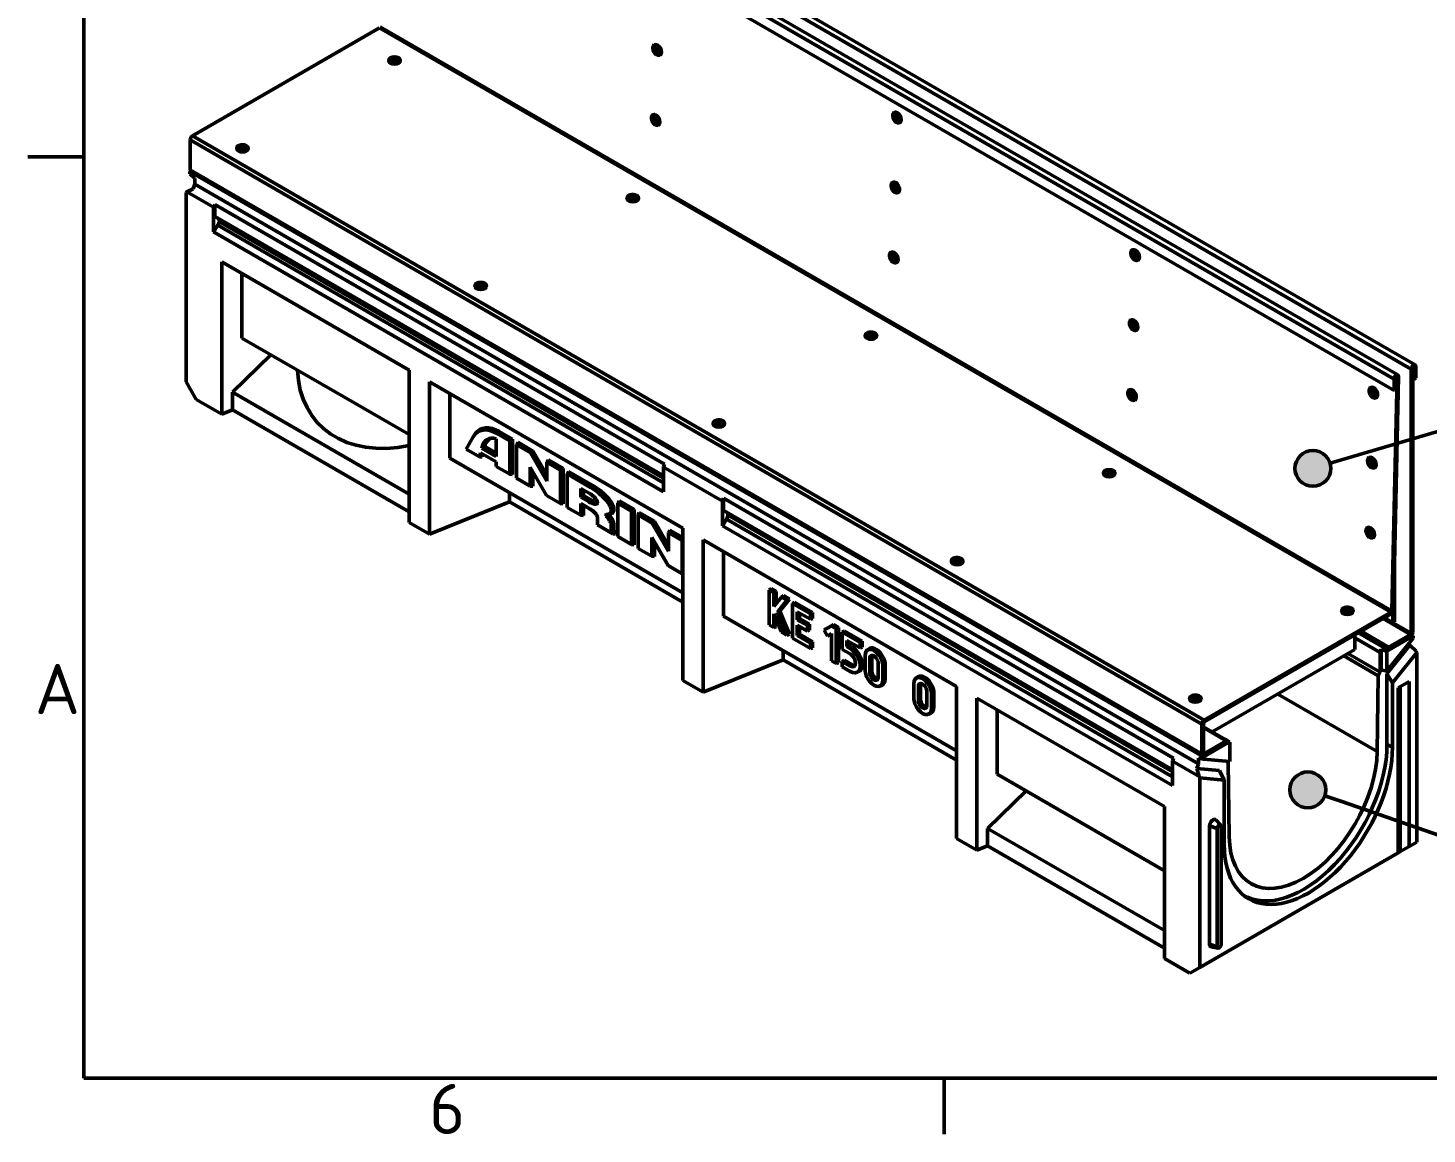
# Model space of a CAD drawing. Header units: millimetres. Extents: x 0 to 2100, y 0 to 1485.
# Drawn here: x 30.5 to 518.5, y 30.5 to 416.1 of the extents above; entities that cross this region are included whole.
import ezdxf

# ---------------------------------------------------------------- set-up
doc = ezdxf.new("R2010")
doc.units = ezdxf.units.MM
doc.header["$LTSCALE"] = 5
doc.layers.get('0').update_dxf_attribs({"lineweight": 50})
for name, color, linetype, lineweight in [('Rahmen (ISO)', 7, 'Continuous', 50), ('Sichtbar (ISO)', 7, 'Continuous', 50), ('Sichtbar schmal (ISO)', 7, 'Continuous', 50), ('Symbol (ISO)', 7, 'Continuous', 50)]:
    doc.layers.add(name, color=color, linetype=linetype, lineweight=lineweight)
doc.styles.add('Notiztext (DIN)', font='isocpeur.ttf')

# ---------------------------------------------------------------- blocks, each defined once
blk = doc.blocks.new('Ränder Standardrahmen')
at = {"layer": 'Rahmen (ISO)'}
for p, q in [((10, 74.25), (6.1, 74.25)), ((70, 10), (70, 6.1))]:
    blk.add_line(p, q, dxfattribs=at)
at = {"layer": 'Rahmen (ISO)', "flags": 128}
blk.add_lwpolyline([(10, 10), (10, 287), (410, 287), (410, 10), (10, 10)], dxfattribs=at)
at = {"layer": 'Rahmen (ISO)', "char_height": 3.5, "attachment_point": 7, "style": 'Notiztext (DIN)'}
for s, insert in [('A', (6.578, 35.375)), ('6', (34.078, 6.1))]:
    blk.add_mtext(s, dxfattribs=dict(at, insert=insert))
blk = doc.blocks.new('Führungslinientext1')
at = {"layer": 'Symbol (ISO)'}
h = blk.add_hatch(color=256, dxfattribs=at)
edge = h.paths.add_edge_path(flags=0)
edge.add_arc((95.378, 30.099), 1.25, 0, 360)
for p, q in [((97.74, 29.28), (96.559, 29.69)), ((97.74, 29.28), (121.65, 20.992)), ((121.65, 20.992), (124.15, 20.992)), ((124.15, 20.992), (161.932, 20.992))]:
    blk.add_line(p, q, dxfattribs=at)
blk.add_circle((95.378, 30.099), 1.25, dxfattribs=at)
at = {"layer": 'Symbol (ISO)', "char_height": 3.5, "attachment_point": 7, "style": 'Notiztext (DIN)'}
for s, insert in [('Z-150 Rinne Nr. 0', (124.452, 28.511)), ('Art.-Nr. 02511000', (124.452, 22.279))]:
    blk.add_mtext(s, dxfattribs=dict(at, insert=insert))
blk = doc.blocks.new('Führungslinientext2')
at = {"layer": 'Symbol (ISO)'}
h = blk.add_hatch(color=256, dxfattribs=at)
edge = h.paths.add_edge_path(flags=0)
edge.add_arc((95.729, 52.518), 1.25, 0, 360)
for p, q in [((98.126, 53.226), (121.825, 60.224)), ((121.825, 60.224), (124.325, 60.224)), ((124.325, 60.224), (174.004, 60.224)), ((98.126, 53.226), (96.927, 52.872))]:
    blk.add_line(p, q, dxfattribs=at)
blk.add_circle((95.729, 52.518), 1.25, dxfattribs=at)
at = {"layer": 'Symbol (ISO)', "char_height": 3.5, "attachment_point": 7, "style": 'Notiztext (DIN)'}
for s, insert in [('Z-150 S Schlitzaufsatz', (124.627, 67.743)), ('Art.-Nr. 02514520', (124.627, 61.511))]:
    blk.add_mtext(s, dxfattribs=dict(at, insert=insert))

msp = doc.modelspace()

# ---------------------------------------------------------------- linework, layer by layer
at = {"layer": 'Sichtbar (ISO)'}
for p, q in [((508.3, 295.188), (155.453, 498.904)), ((514.31, 298.658), (161.464, 502.374)), ((154.095, 493.404), (506.942, 289.688)), ((153.067, 416.145), (87.892, 378.517)), ((248.958, 410.239), (249.064, 410.297)), ((250.878, 406.73), (250.984, 406.788)), ((156.338, 404.818), (156.338, 404.696)), ((160.338, 404.818), (160.338, 404.696)), ((248.412, 385.846), (248.518, 385.903)), ((332.589, 386.664), (332.695, 386.721)), ((250.332, 382.336), (250.438, 382.394)), ((334.509, 383.155), (334.615, 383.212)), ((87.097, 377.139), (87.097, 366.729)), ((103.305, 374.199), (103.305, 374.077)), ((107.305, 374.199), (107.305, 374.077)), ((87.231, 366.296), (86.92, 366.116)), ((440.474, 161.992), (86.92, 366.116)), ((86.92, 366.116), (86.92, 365.313)), ((440.176, 162.498), (87.33, 366.214)), ((86.92, 365.313), (88.688, 363.661)), ((88.688, 361.707), (88.123, 360.075)), ((88.688, 363.661), (88.688, 361.707)), ((438.706, 159.624), (88.688, 361.707)), ((332.043, 362.27), (332.149, 362.328)), ((85.683, 358.799), (85.95, 359.001)), ((85.683, 292.734), (85.683, 358.799)), ((88.123, 360.075), (85.95, 359.001)), ((95.229, 353.644), (85.95, 359.001)), ((239.423, 356.849), (239.423, 356.727)), ((243.423, 356.849), (243.423, 356.727)), ((333.963, 358.761), (334.069, 358.819)), ((95.613, 354.647), (95.229, 353.644)), ((95.229, 345.071), (95.229, 353.644)), ((252.529, 264.052), (95.613, 354.647)), ((95.613, 354.647), (95.613, 350.36)), ((96.701, 347.347), (95.229, 345.071)), ((252.206, 259.951), (95.613, 350.36)), ((97.151, 349.22), (97.151, 348.72)), ((252.206, 254.44), (95.229, 345.071)), ((331.497, 337.876), (331.603, 337.934)), ((415.675, 338.695), (415.78, 338.752)), ((163.465, 296.816), (98.057, 334.579)), ((98.057, 281.507), (98.057, 334.579)), ((333.417, 334.367), (333.523, 334.425)), ((417.594, 335.185), (417.7, 335.243)), ((105.127, 330.497), (105.127, 308.043)), ((186.39, 326.23), (186.39, 326.108)), ((190.39, 326.23), (190.39, 326.108)), ((415.128, 314.301), (415.234, 314.359)), ((137.655, 289.264), (105.127, 308.043)), ((322.508, 308.879), (322.508, 308.757)), ((326.508, 308.879), (326.508, 308.757)), ((417.048, 310.792), (417.154, 310.85)), ((101.8, 289.144), (115.247, 302.201)), ((514.013, 293.754), (514.013, 297.837)), ((514.543, 298.143), (514.543, 294.06)), ((163.465, 243.744), (163.465, 296.816)), ((506.178, 212.881), (508.002, 294.359)), ((508.532, 294.649), (506.709, 213.171)), ((506.942, 289.688), (506.942, 293.754)), ((507.472, 294.06), (507.472, 289.978)), ((512.952, 205.164), (512.952, 297.224)), ((513.482, 297.531), (513.482, 205.471)), ((513.482, 294.06), (514.013, 293.754)), ((514.543, 294.06), (514.013, 293.754)), ((89.218, 286.61), (85.683, 292.734)), ((101.8, 283.02), (101.8, 289.144)), ((101.8, 289.144), (163.465, 253.542)), ((163.465, 274.363), (137.655, 289.264)), ((258.924, 241.703), (170.536, 292.734)), ((170.536, 239.661), (170.536, 292.734)), ((177.606, 288.652), (177.606, 266.198)), ((414.582, 289.907), (414.688, 289.965)), ((498.76, 290.725), (498.865, 290.783)), ((507.472, 289.978), (506.942, 289.688)), ((89.218, 286.61), (98.057, 281.507)), ((98.057, 281.507), (101.8, 283.02)), ((101.8, 283.02), (163.465, 247.418)), ((416.502, 286.398), (416.608, 286.456)), ((500.679, 287.216), (500.785, 287.274)), ((269.475, 278.261), (269.475, 278.139)), ((273.475, 278.261), (273.475, 278.139)), ((183.326, 269.316), (185.792, 273.586)), ((186.064, 274.012), (186.548, 274.698)), ((194.143, 274.725), (198.563, 272.173)), ((194.85, 275.43), (199.527, 272.73)), ((188.012, 266.611), (183.326, 269.316)), ((189.804, 270.178), (188.768, 269.663)), ((188.768, 269.663), (188.884, 270.135)), ((193.774, 266.772), (188.768, 269.663)), ((189.841, 270.327), (189.804, 270.178)), ((189.804, 270.178), (193.774, 267.886)), ((193.774, 272.88), (193.774, 266.772)), ((199.527, 272.73), (198.563, 272.173)), ((198.563, 272.173), (198.563, 260.52)), ((199.527, 272.73), (199.527, 260.482)), ((201.295, 271.709), (200.845, 270.855)), ((200.845, 270.855), (205.784, 268.003)), ((200.845, 259.202), (200.845, 270.855)), ((201.295, 271.709), (206.598, 268.647)), ((206.598, 268.647), (205.784, 268.003)), ((206.598, 268.647), (211.452, 260.24)), ((258.924, 219.249), (177.606, 266.198)), ((188.366, 268.04), (188.012, 266.611)), ((188.92, 266.606), (188.012, 266.611)), ((193.774, 264.917), (188.366, 268.04)), ((189.161, 267.58), (188.92, 266.606)), ((193.774, 263.284), (193.774, 264.917)), ((205.784, 268.003), (211.452, 258.187)), ((211.901, 265.585), (211.452, 264.731)), ((211.452, 258.187), (211.452, 264.731)), ((211.452, 264.731), (216.24, 261.966)), ((211.901, 265.585), (217.205, 262.523)), ((252.206, 263.013), (252.529, 264.052)), ((498.214, 266.332), (498.319, 266.389)), ((198.563, 260.52), (193.774, 263.284)), ((199.527, 260.482), (198.563, 260.52)), ((205.634, 256.437), (200.845, 259.202)), ((211.301, 253.165), (205.634, 262.981)), ((205.634, 262.981), (205.634, 256.437)), ((206.598, 261.311), (206.598, 256.4)), ((217.205, 262.523), (216.24, 261.966)), ((216.24, 261.966), (216.24, 250.313)), ((217.205, 262.523), (217.205, 250.276)), ((218.972, 261.503), (218.523, 260.649)), ((218.523, 248.996), (218.523, 260.649)), ((218.523, 260.649), (226.751, 255.898)), ((218.972, 261.503), (227.458, 256.604)), ((272.713, 251.174), (252.206, 263.013)), ((252.206, 254.44), (252.206, 263.013)), ((405.593, 260.91), (405.593, 260.788)), ((409.593, 260.91), (409.593, 260.788)), ((500.133, 262.823), (500.239, 262.88)), ((198.401, 254.192), (198.401, 250.926)), ((206.598, 256.4), (205.634, 256.437)), ((223.311, 252.577), (223.311, 255.621)), ((223.311, 255.621), (226.22, 253.941)), ((224.276, 255.064), (224.276, 253.134)), ((170.536, 239.661), (198.401, 250.926)), ((258.924, 215.983), (198.401, 250.926)), ((216.24, 250.313), (211.301, 253.165)), ((217.205, 250.276), (216.24, 250.313)), ((223.311, 246.231), (218.523, 248.996)), ((224.276, 253.134), (223.311, 252.577)), ((226.22, 250.897), (223.311, 252.577)), ((226.22, 248.634), (223.311, 250.313)), ((223.311, 250.313), (223.311, 246.231)), ((224.276, 253.134), (226.927, 251.603)), ((224.276, 249.757), (224.276, 246.193)), ((236.65, 251.296), (236.2, 250.442)), ((236.2, 238.789), (236.2, 250.442)), ((236.2, 250.442), (240.989, 247.678)), ((236.65, 251.296), (241.953, 248.235)), ((273.097, 252.177), (272.713, 251.174)), ((272.713, 251.174), (272.713, 242.601)), ((430.013, 161.581), (273.097, 252.177)), ((273.097, 252.177), (273.097, 247.89)), ((224.276, 246.193), (223.311, 246.231)), ((229.129, 242.872), (229.129, 245.432)), ((233.193, 246.617), (232.357, 246.541)), ((241.953, 248.235), (240.989, 247.678)), ((240.989, 247.678), (240.989, 236.025)), ((241.953, 248.235), (241.953, 235.987)), ((243.721, 247.214), (243.271, 246.36)), ((243.271, 246.36), (248.211, 243.508)), ((243.271, 234.707), (243.271, 246.36)), ((243.721, 247.214), (249.024, 244.152)), ((249.024, 244.152), (248.211, 243.508)), ((249.024, 244.152), (253.878, 235.746)), ((274.185, 244.877), (272.713, 242.601)), ((429.69, 157.481), (273.097, 247.89)), ((274.635, 246.75), (274.635, 246.25)), ((163.465, 243.744), (170.536, 239.661)), ((234.448, 239.801), (229.129, 242.872)), ((233.918, 242.668), (233.918, 241.035)), ((234.448, 239.869), (234.448, 239.801)), ((235.413, 239.763), (234.448, 239.801)), ((234.882, 242.927), (234.882, 241.294)), ((235.413, 240.376), (235.413, 239.763)), ((248.211, 243.508), (253.878, 233.692)), ((254.328, 241.09), (253.878, 240.236)), ((253.878, 233.692), (253.878, 240.236)), ((253.878, 240.236), (258.667, 237.472)), ((254.328, 241.09), (258.924, 238.437)), ((258.924, 188.63), (258.924, 241.703)), ((429.69, 151.97), (272.713, 242.601)), ((497.668, 241.938), (497.773, 241.996)), ((240.989, 236.025), (236.2, 238.789)), ((241.953, 235.987), (240.989, 236.025)), ((248.06, 231.942), (243.271, 234.707)), ((253.727, 228.67), (248.06, 238.486)), ((248.06, 238.486), (248.06, 231.942)), ((249.024, 236.816), (249.024, 231.905)), ((258.924, 237.62), (258.667, 237.472)), ((258.667, 237.472), (258.667, 225.818)), ((354.383, 186.589), (265.995, 237.62)), ((265.995, 184.548), (265.995, 237.62)), ((499.587, 238.429), (499.693, 238.487)), ((249.024, 231.905), (248.06, 231.942)), ((273.065, 233.538), (273.065, 211.085)), ((352.56, 230.292), (352.56, 230.17)), ((356.56, 230.292), (356.56, 230.17)), ((507.118, 231.483), (507.118, 209.043)), ((258.667, 225.818), (253.727, 228.67)), ((258.924, 225.808), (258.667, 225.818)), ((289.683, 220.678), (289.038, 220.162)), ((289.038, 208.058), (289.038, 220.162)), ((289.038, 220.162), (290.682, 219.213)), ((289.683, 220.678), (291.451, 219.657)), ((291.451, 219.657), (290.682, 219.213)), ((291.451, 219.657), (291.451, 215.432)), ((290.682, 219.213), (290.682, 214.474)), ((290.682, 214.474), (293.282, 217.712)), ((295.228, 216.589), (291.908, 212.453)), ((296.047, 217.004), (292.688, 212.819)), ((293.955, 218.212), (293.282, 217.712)), ((293.282, 217.712), (295.228, 216.589)), ((293.955, 218.212), (296.047, 217.004)), ((296.047, 217.004), (295.228, 216.589)), ((297.815, 215.983), (297.17, 215.468)), ((297.17, 215.468), (303.41, 211.865)), ((297.17, 203.363), (297.17, 215.468)), ((297.815, 215.983), (304.179, 212.309)), ((354.383, 164.135), (273.065, 211.085)), ((293.282, 205.608), (290.682, 211.848)), ((290.682, 211.848), (290.682, 207.109)), ((291.451, 210.002), (291.451, 207.41)), ((292.688, 212.819), (291.908, 212.453)), ((291.908, 212.453), (295.228, 204.484)), ((292.688, 212.819), (296.047, 204.756)), ((303.41, 209.966), (298.814, 212.62)), ((298.814, 212.62), (298.814, 209.824)), ((299.583, 210.268), (298.814, 209.824)), ((298.814, 209.824), (302.349, 207.782)), ((299.583, 212.176), (299.583, 210.268)), ((299.583, 210.268), (303.118, 208.226)), ((304.179, 212.309), (303.41, 211.865)), ((303.41, 211.865), (303.41, 209.966)), ((304.179, 210.268), (303.41, 209.966)), ((304.179, 212.309), (304.179, 210.268)), ((440.739, 174.801), (505.913, 212.429)), ((505.913, 211.817), (440.739, 174.189)), ((488.678, 212.941), (488.678, 212.819)), ((492.678, 212.941), (492.678, 212.819)), ((503.583, 210.472), (506.588, 208.737)), ((506.588, 208.737), (506.588, 212.639)), ((290.682, 207.109), (289.038, 208.058)), ((291.451, 207.41), (290.682, 207.109)), ((295.228, 204.484), (293.282, 205.608)), ((302.349, 205.884), (298.814, 207.925)), ((298.814, 207.925), (298.814, 204.312)), ((299.583, 207.481), (299.583, 204.756)), ((303.118, 208.226), (302.349, 207.782)), ((302.349, 207.782), (302.349, 205.884)), ((303.118, 206.185), (302.349, 205.884)), ((303.118, 208.226), (303.118, 206.185)), ((308.155, 206.135), (310.745, 207.63)), ((308.775, 206.593), (308.155, 206.135)), ((309.318, 204.121), (308.155, 206.135)), ((308.775, 206.593), (311.427, 208.124)), ((310.781, 204.966), (309.318, 204.121)), ((311.427, 208.124), (310.745, 207.63)), ((310.745, 207.63), (312.425, 206.66)), ((310.781, 195.504), (310.781, 204.966)), ((311.427, 208.124), (313.194, 207.104)), ((313.194, 207.104), (312.425, 206.66)), ((312.425, 206.66), (312.425, 194.555)), ((313.194, 207.104), (313.194, 194.856)), ((315.139, 205.981), (314.494, 205.466)), ((314.494, 199.485), (314.494, 205.466)), ((314.494, 205.466), (320.734, 201.863)), ((315.139, 205.981), (321.503, 202.307)), ((494.921, 205.471), (504.997, 199.653)), ((495.451, 205.777), (504.997, 200.265)), ((506.588, 208.737), (507.118, 209.043)), ((296.047, 204.756), (295.228, 204.484)), ((303.41, 199.76), (297.17, 203.363)), ((299.583, 204.756), (298.814, 204.312)), ((298.814, 204.312), (303.41, 201.659)), ((299.583, 204.756), (304.179, 202.103)), ((304.179, 202.103), (303.41, 201.659)), ((303.41, 201.659), (303.41, 199.76)), ((304.179, 202.103), (304.179, 200.061)), ((310.025, 204.428), (309.318, 204.121)), ((310.781, 204.865), (310.025, 204.428)), ((320.734, 199.964), (316.138, 202.618)), ((316.138, 202.618), (316.138, 200.434)), ((316.907, 200.878), (316.138, 200.434)), ((316.138, 200.434), (317.26, 199.786)), ((316.907, 202.174), (316.907, 200.878)), ((316.907, 200.878), (317.967, 200.265)), ((321.503, 202.307), (320.734, 201.863)), ((320.734, 201.863), (320.734, 199.964)), ((321.503, 200.265), (320.734, 199.964)), ((321.503, 202.307), (321.503, 200.265)), ((493.33, 204.552), (493.33, 199.449)), ((504.445, 191.979), (513.659, 203.442)), ((504.489, 190.987), (512.457, 200.899)), ((504.997, 200.265), (512.687, 204.705)), ((504.997, 199.245), (513.659, 204.246)), ((512.687, 204.093), (504.997, 199.653)), ((504.997, 199.653), (504.997, 200.265)), ((512.105, 201.509), (512.457, 200.899)), ((512.457, 200.899), (514.629, 198.869)), ((513.659, 204.246), (513.154, 204.538)), ((513.659, 204.246), (513.659, 203.442)), ((265.995, 184.548), (293.86, 195.813)), ((293.86, 199.079), (293.86, 195.813)), ((354.383, 160.869), (293.86, 195.813)), ((304.179, 200.061), (303.41, 199.76)), ((312.425, 194.555), (310.781, 195.504)), ((317.26, 197.887), (314.494, 199.485)), ((315.139, 195.775), (314.494, 195.259)), ((314.494, 193.361), (314.494, 195.259)), ((314.494, 195.259), (317.26, 193.662)), ((315.139, 195.775), (317.967, 194.142)), ((322.449, 192.371), (322.449, 197.27)), ((323.23, 199.204), (323.891, 199.686)), ((324.093, 191.422), (324.093, 196.321)), ((324.862, 196.693), (324.862, 191.794)), ((493.33, 199.449), (443.565, 170.717)), ((501.462, 190.263), (489.441, 197.204)), ((502.169, 191.488), (490.855, 198.02)), ((502.169, 191.488), (502.169, 198.428)), ((502.522, 192.176), (502.522, 199.545)), ((504.445, 198.747), (504.445, 191.979)), ((514.897, 198.357), (506.411, 187.801)), ((514.897, 198.357), (514.629, 198.869)), ((514.897, 132.292), (514.897, 198.357)), ((313.194, 194.856), (312.425, 194.555)), ((317.26, 191.764), (314.494, 193.361)), ((319.56, 191.441), (320.308, 191.772)), ((327.045, 194.616), (327.045, 189.717)), ((328.689, 193.667), (328.689, 188.768)), ((329.458, 194.04), (329.458, 189.141)), ((501.462, 190.263), (502.169, 191.488)), ((504.445, 191.979), (502.522, 192.176)), ((504.489, 166.292), (504.489, 190.987)), ((506.411, 187.801), (504.489, 190.987)), ((258.924, 188.63), (265.995, 184.548)), ((327.634, 186.677), (328.382, 187.008)), ((339.419, 182.573), (339.419, 187.472)), ((340.201, 189.406), (340.862, 189.888)), ((341.063, 181.624), (341.063, 186.523)), ((341.832, 186.895), (341.832, 181.996)), ((354.383, 133.517), (354.383, 186.589)), ((501.105, 163.869), (501.462, 190.263)), ((506.411, 187.801), (506.411, 165.36)), ((508.356, 186.079), (512.245, 188.324)), ((508.356, 128.516), (508.356, 186.079)), ((509.107, 128.949), (509.107, 186.512)), ((512.245, 188.324), (512.245, 130.761)), ((344.015, 184.818), (344.015, 179.919)), ((345.659, 183.869), (345.659, 178.97)), ((346.428, 184.242), (346.428, 179.343)), ((426.862, 144.744), (361.454, 182.507)), ((361.454, 129.434), (361.454, 182.507)), ((435.645, 182.322), (435.645, 182.2)), ((439.645, 182.322), (439.645, 182.2)), ((344.605, 176.879), (345.353, 177.21)), ((368.525, 178.425), (368.525, 155.971)), ((439.943, 163.013), (439.943, 173.423)), ((440.474, 173.729), (440.474, 163.319)), ((448.118, 168.088), (440.474, 172.502)), ((448.429, 167.606), (440.474, 172.198)), ((440.474, 161.992), (449.136, 166.993)), ((440.739, 163.166), (448.429, 167.606)), ((448.429, 166.993), (440.739, 162.554)), ((448.429, 167.606), (448.429, 166.993)), ((449.688, 160.366), (449.688, 167.133)), ((429.69, 160.543), (430.013, 161.581)), ((438.706, 159.624), (438.706, 161.578)), ((438.706, 161.578), (440.474, 161.189)), ((440.474, 161.189), (440.474, 161.992)), ((440.474, 161.189), (449.688, 160.366)), ((438.969, 155.186), (429.69, 160.543)), ((429.69, 160.543), (429.69, 151.97)), ((438.141, 157.992), (438.706, 159.624)), ((438.141, 157.992), (446.108, 157.281)), ((438.969, 155.186), (438.141, 157.992)), ((446.108, 157.281), (447.721, 153.917)), ((448.429, 160.478), (448.429, 160.461)), ((448.429, 160.461), (449.136, 160.053)), ((449.136, 160.053), (449.492, 134.071)), ((426.862, 122.29), (368.525, 155.971)), ((438.969, 155.186), (439.236, 154.675)), ((439.236, 88.61), (439.236, 154.675)), ((447.721, 153.917), (439.236, 154.675)), ((447.721, 131.476), (447.721, 153.917)), ((365.197, 137.071), (378.644, 150.128)), ((426.862, 91.671), (426.862, 144.744)), ((365.197, 130.948), (365.197, 137.071)), ((426.862, 101.469), (365.197, 137.071)), ((442.595, 96.672), (442.595, 137.906)), ((446.508, 138.148), (444.857, 140.012)), ((445.285, 95.776), (445.285, 137.009)), ((446.623, 137.781), (446.623, 96.548)), ((354.383, 133.517), (361.454, 129.434)), ((514.897, 132.292), (512.245, 130.761)), ((361.454, 129.434), (365.197, 130.948)), ((426.862, 95.346), (365.197, 130.948)), ((508.356, 128.516), (439.236, 88.61)), ((509.107, 128.949), (508.356, 128.516)), ((512.245, 130.761), (509.107, 128.949)), ((445.579, 95.306), (443.139, 95.803)), ((426.862, 91.671), (435.701, 86.568)), ((439.236, 88.61), (435.701, 86.568))]:
    msp.add_line(p, q, dxfattribs=at)
for centre, major_axis, ratio, start_param, end_param in [((250.024, 408.542), (-0.96, 1.755), 0.5922657, 3.1415927, 6.2831853), ((158.338, 404.696), (-0.75, 0), 0.5773503, 3.6324753, 5.7923026), ((250.024, 408.542), (0.36, -0.658), 0.5922657, 3.6122592, 5.8125188), ((158.338, 404.696), (2, 0), 0.5773503, 3.1415927, 6.2831853), ((249.478, 384.149), (-0.96, 1.755), 0.5922657, 3.1415927, 6.2831853), ((333.655, 384.967), (-0.96, 1.755), 0.5922657, 3.1415927, 6.2831853), ((249.478, 384.149), (0.36, -0.658), 0.5922657, 3.6122592, 5.8125188), ((333.655, 384.967), (0.36, -0.658), 0.5922657, 3.6122592, 5.8125188), ((87.892, 377.598), (-0.562, -0.974), 0.5773503, 3.9269908, 5.4977871), ((105.305, 374.077), (2, 0), 0.5773503, 3.1415927, 6.2831853), ((105.305, 374.077), (-0.75, 0), 0.5773503, 3.6324753, 5.7923026), ((87.892, 367.188), (-0.562, -0.974), 0.5773503, 5.4977871, 6.2831853), ((333.109, 360.573), (-0.96, 1.755), 0.5922657, 3.1415927, 6.2831853), ((241.423, 356.727), (2, 0), 0.5773503, 3.1415927, 6.2831853), ((241.423, 356.727), (-0.75, 0), 0.5773503, 3.6324753, 5.7923026), ((333.109, 360.573), (0.36, -0.658), 0.5922657, 3.6122592, 5.8125188), ((95.613, 347.975), (1.142, 1.647), 0.6252357, 4.7643338, 5.5497319), ((95.613, 348.475), (1.142, 1.647), 0.6252357, 5.5497319, 5.7196504), ((332.563, 336.18), (-0.96, 1.755), 0.5922657, 3.1415927, 6.2831853), ((416.74, 336.998), (-0.96, 1.755), 0.5922657, 3.1415927, 6.2831853), ((416.74, 336.998), (0.36, -0.658), 0.5922657, 3.6122592, 5.8125188), ((332.563, 336.18), (0.36, -0.658), 0.5922657, 3.6122592, 5.8125188), ((188.39, 326.108), (2, 0), 0.5773503, 3.1415927, 6.2831853), ((188.39, 326.108), (-0.75, 0), 0.5773503, 3.6324753, 5.7923026), ((416.194, 312.604), (-0.96, 1.755), 0.5922657, 3.1415927, 6.2831853), ((416.194, 312.604), (0.36, -0.658), 0.5922657, 3.6122592, 5.8125188), ((324.508, 308.757), (2, 0), 0.5773503, 3.1415927, 6.2831853), ((324.508, 308.757), (-0.75, 0), 0.5773503, 3.6324753, 5.7923026), ((513.748, 297.684), (0.562, 0.974), 0.5773503, 5.4977871, 8.6393798), ((513.748, 297.684), (0.187, 0.325), 0.5773503, 5.4977871, 8.6393798), ((169.475, 313.179), (37.931, 34.694), 0.6979017, 2.6058461, 4.0102852), ((507.737, 294.214), (0.562, 0.974), 0.5773503, 5.4716072, 8.6393798), ((507.737, 294.214), (0.187, 0.325), 0.5773503, 5.4716072, 8.6393798), ((415.648, 288.21), (-0.96, 1.755), 0.5922657, 3.1415927, 6.2831853), ((415.648, 288.21), (0.36, -0.658), 0.5922657, 3.6122592, 5.8125188), ((499.825, 289.029), (-0.96, 1.755), 0.5922657, 3.1415927, 6.2831853), ((499.825, 289.029), (0.36, -0.658), 0.5922657, 3.6122592, 5.8125188), ((271.475, 278.139), (2, 0), 0.5773503, 3.1415927, 6.2831853), ((271.475, 278.139), (-0.75, 0), 0.5773503, 3.6324753, 5.7923026), ((194.143, 263.944), (-6.602, 11.435), 0.5773503, 5.4977871, 6.6049359), ((194.85, 264.352), (-6.784, 11.75), 0.5773503, 5.4977871, 6.5434805), ((195.284, 264.593), (-4.665, 8.08), 0.5773503, 5.7287929, 6.8236048), ((195.991, 265.001), (-4.483, 7.764), 0.5773503, 6.0984161, 6.8236048), ((499.279, 264.635), (-0.96, 1.755), 0.5922657, 3.1415927, 6.2831853), ((499.279, 264.635), (0.36, -0.658), 0.5922657, 3.6122592, 5.8125188), ((407.593, 260.788), (2, 0), 0.5773503, 3.1415927, 6.2831853), ((407.593, 260.788), (-0.75, 0), 0.5773503, 3.6324753, 5.7923026), ((232.331, 246.198), (-0.182, 0.315), 0.5773503, 5.9948561, 8.1495702), ((273.097, 245.505), (1.142, 1.647), 0.6252357, 4.7643338, 5.5497319), ((273.097, 246.005), (1.142, 1.647), 0.6252357, 5.5497319, 5.7196504), ((234.706, 240.58), (0.557, -0.965), 0.5773503, 3.9269908, 5.1649429), ((235.413, 240.988), (0.375, -0.65), 0.5773503, 3.9269908, 5.4977871), ((498.733, 240.241), (-0.96, 1.755), 0.5922657, 3.1415927, 6.2831853), ((498.733, 240.241), (0.36, -0.658), 0.5922657, 3.6122592, 5.8125188), ((354.56, 230.17), (2, 0), 0.5773503, 3.1415927, 6.2831853), ((354.56, 230.17), (-0.75, 0), 0.5773503, 3.6324753, 5.7923026), ((490.678, 212.819), (2, 0), 0.5773503, 3.1415927, 6.2831853), ((490.678, 212.819), (-0.75, 0), 0.5773503, 3.6324753, 5.7923026), ((505.913, 212.736), (-0.562, -0.974), 0.5773503, 0.7853982, 2.3300146), ((505.913, 212.736), (0.187, 0.325), 0.5773503, 3.9269908, 5.4716072), ((512.687, 205.011), (-0.562, -0.974), 0.5773503, 0.7853982, 2.3561945), ((512.687, 205.011), (0.187, 0.325), 0.5773503, 3.9269908, 5.4977871), ((317.967, 196.183), (2.5, -4.33), 0.5773503, 6.221282, 8.6393798), ((325.569, 195.469), (-2.206, 3.821), 0.5773503, 3.9269908, 7.0685835), ((326.276, 195.877), (-2.25, 3.897), 0.5773503, 3.9269908, 6.3450887), ((317.26, 195.775), (2.456, -4.254), 0.5773503, 5.4977871, 8.6393798), ((317.26, 195.775), (1.294, -2.241), 0.5773503, 5.4977871, 8.6393798), ((325.569, 195.469), (-1.044, 1.808), 0.5773503, 3.9269908, 7.0685835), ((326.276, 195.877), (-1, 1.732), 0.5773503, 0.2945784, 0.7853982), ((503.229, 199.041), (0.75, 1.299), 0.5773503, 1.5151258, 2.3561945), ((511.312, 194.374), (-13.175, 6.428), 0.0751375, 5.2968781, 5.4787568), ((504.997, 198.02), (0.75, 1.299), 0.5773503, 0.7853982, 1.3332471), ((317.967, 196.183), (1.25, -2.165), 0.5773503, 5.4977871, 6.061477), ((325.569, 190.57), (2.206, -3.821), 0.5773503, 3.9269908, 7.0685835), ((325.569, 190.57), (1.044, -1.808), 0.5773503, 3.9269908, 7.0685835), ((326.276, 190.978), (1, -1.732), 0.5773503, 3.9269908, 5.9886069), ((343.246, 186.079), (-2.25, 3.897), 0.5773503, 3.9269908, 6.3450887), ((326.276, 190.978), (2.25, -3.897), 0.5773503, 6.221282, 7.0685835), ((342.539, 185.671), (-2.206, 3.821), 0.5773503, 3.9269908, 7.0685835), ((342.539, 185.671), (-1.044, 1.808), 0.5773503, 3.9269908, 7.0685835), ((343.246, 186.079), (-1, 1.732), 0.5773503, 0.2945784, 0.7853982), ((342.539, 180.772), (2.206, -3.821), 0.5773503, 3.9269908, 7.0685835), ((342.539, 180.772), (1.044, -1.808), 0.5773503, 3.9269908, 7.0685835), ((343.246, 181.18), (1, -1.732), 0.5773503, 3.9269908, 5.9886069), ((437.645, 182.2), (2, 0), 0.5773503, 3.1415927, 6.2831853), ((437.645, 182.2), (-0.75, 0), 0.5773503, 3.6324753, 5.7923026), ((343.246, 181.18), (2.25, -3.897), 0.5773503, 6.221282, 7.0685835), ((440.739, 173.882), (0.562, 0.974), 0.5773503, 0.7853982, 2.3561945), ((440.739, 173.882), (-0.187, -0.325), 0.5773503, 3.9269908, 5.4977871), ((455.45, 162.123), (-11.048, 7.665), 0.0749357, 5.3121827, 5.4940614), ((447.368, 166.789), (0.75, 1.299), 0.5773503, 6.2165088, 6.3388558), ((449.136, 165.768), (0.75, 1.299), 0.5773503, 0.2375492, 0.7853982), ((475.299, 149.439), (-20.641, -35.751), 0.5773503, 6.2639789, 8.6393798), ((440.739, 163.472), (-0.562, -0.974), 0.5773503, 5.4977871, 7.0685835), ((440.739, 163.472), (-0.187, -0.325), 0.5773503, 5.4977871, 7.0685835), ((477.066, 148.418), (-20.75, -35.94), 0.5773503, 5.4977871, 8.6393798), ((475.299, 149.439), (-18.25, -31.61), 0.5773503, 5.5135155, 8.6236514), ((443.832, 138.62), (0.875, 1.516), 0.5773503, 6.0925643, 8.6393798), ((445.954, 137.395), (0.473, 0.819), 0.5773503, 5.4977871, 8.6393798), ((443.832, 97.387), (-0.875, -1.516), 0.5773503, 5.4977871, 6.4738063), ((445.954, 96.162), (-0.473, -0.819), 0.5773503, 5.4977871, 8.6393798)]:
    msp.add_ellipse(centre, major_axis=major_axis, ratio=ratio, start_param=start_param, end_param=end_param, dxfattribs=at)
for centre, major_axis, ratio in [((158.338, 405.104), (-0.75, 0), 0.5773503), ((249.671, 408.349), (-0.36, 0.658), 0.5922657), ((333.302, 384.774), (-0.36, 0.658), 0.5922657), ((249.124, 383.955), (-0.36, 0.658), 0.5922657), ((105.305, 374.485), (-0.75, 0), 0.5773503), ((332.756, 360.38), (-0.36, 0.658), 0.5922657), ((241.423, 357.135), (-0.75, 0), 0.5773503), ((332.21, 335.986), (-0.36, 0.658), 0.5922657), ((416.387, 336.804), (-0.36, 0.658), 0.5922657), ((188.39, 326.516), (-0.75, 0), 0.5773503), ((415.841, 312.411), (-0.36, 0.658), 0.5922657), ((324.508, 309.166), (-0.75, 0), 0.5773503), ((415.295, 288.017), (-0.36, 0.658), 0.5922657), ((499.472, 288.835), (-0.36, 0.658), 0.5922657), ((271.475, 278.547), (-0.75, 0), 0.5773503), ((498.926, 264.442), (-0.36, 0.658), 0.5922657), ((407.593, 261.197), (-0.75, 0), 0.5773503), ((498.38, 240.048), (-0.36, 0.658), 0.5922657), ((354.56, 230.578), (-0.75, 0), 0.5773503), ((490.678, 213.227), (-0.75, 0), 0.5773503), ((437.645, 182.609), (-0.75, 0), 0.5773503)]:
    msp.add_ellipse(centre, major_axis=major_axis, ratio=ratio, dxfattribs=at)
for points, knots in [([(250.878, 406.73), (250.767, 406.669), (250.641, 406.635), (250.37, 406.623), (250.224, 406.648), (249.922, 406.755), (249.765, 406.841), (249.461, 407.068), (249.314, 407.208), (249.046, 407.526), (248.925, 407.704), (248.721, 408.078), (248.638, 408.275), (248.516, 408.671), (248.477, 408.869), (248.452, 409.249), (248.464, 409.431), (248.544, 409.757), (248.61, 409.902), (248.773, 410.111), (248.86, 410.185), (248.958, 410.239)], [3.940428, 3.940428, 3.940428, 3.940428, 4.222882, 4.222882, 4.524346, 4.524346, 4.8511008, 4.8511008, 5.1832876, 5.1832876, 5.5138867, 5.5138867, 5.8436143, 5.8436143, 6.1742356, 6.1742356, 6.5064261, 6.5064261, 6.8327854, 6.8327854, 7.0820207, 7.0820207, 7.0820207, 7.0820207]), ([(156.338, 404.818), (156.338, 404.942), (156.369, 405.065), (156.487, 405.303), (156.578, 405.416), (156.816, 405.625), (156.967, 405.72), (157.312, 405.875), (157.505, 405.935), (157.913, 406.016), (158.126, 406.036), (158.552, 406.036), (158.765, 406.015), (159.171, 405.935), (159.363, 405.875), (159.709, 405.72), (159.863, 405.624), (160.112, 405.403), (160.208, 405.278), (160.314, 405.038), (160.338, 404.928), (160.338, 404.818)], [5.4977871, 5.4977871, 5.4977871, 5.4977871, 5.7776089, 5.7776089, 6.0782194, 6.0782194, 6.4059168, 6.4059168, 6.7386523, 6.7386523, 7.0693891, 7.0693891, 7.3991445, 7.3991445, 7.7298849, 7.7298849, 8.062616, 8.062616, 8.3901374, 8.3901374, 8.6393798, 8.6393798, 8.6393798, 8.6393798]), ([(250.332, 382.336), (250.221, 382.275), (250.095, 382.242), (249.824, 382.23), (249.678, 382.254), (249.376, 382.361), (249.219, 382.448), (248.915, 382.674), (248.768, 382.814), (248.5, 383.132), (248.379, 383.31), (248.175, 383.685), (248.091, 383.882), (247.97, 384.277), (247.931, 384.476), (247.906, 384.856), (247.918, 385.037), (247.998, 385.363), (248.064, 385.508), (248.227, 385.717), (248.314, 385.792), (248.412, 385.846)], [3.940428, 3.940428, 3.940428, 3.940428, 4.222882, 4.222882, 4.524346, 4.524346, 4.8511008, 4.8511008, 5.1832876, 5.1832876, 5.5138867, 5.5138867, 5.8436143, 5.8436143, 6.1742356, 6.1742356, 6.5064261, 6.5064261, 6.8327854, 6.8327854, 7.0820207, 7.0820207, 7.0820207, 7.0820207]), ([(334.509, 383.155), (334.398, 383.094), (334.272, 383.06), (334.001, 383.048), (333.856, 383.072), (333.553, 383.179), (333.396, 383.266), (333.092, 383.492), (332.945, 383.632), (332.677, 383.951), (332.556, 384.128), (332.352, 384.503), (332.269, 384.7), (332.147, 385.095), (332.108, 385.294), (332.083, 385.674), (332.096, 385.856), (332.175, 386.181), (332.241, 386.326), (332.405, 386.535), (332.491, 386.61), (332.589, 386.664)], [3.940428, 3.940428, 3.940428, 3.940428, 4.222882, 4.222882, 4.524346, 4.524346, 4.8511008, 4.8511008, 5.1832876, 5.1832876, 5.5138867, 5.5138867, 5.8436143, 5.8436143, 6.1742356, 6.1742356, 6.5064261, 6.5064261, 6.8327854, 6.8327854, 7.0820207, 7.0820207, 7.0820207, 7.0820207]), ([(103.305, 374.199), (103.305, 374.323), (103.336, 374.446), (103.454, 374.684), (103.545, 374.797), (103.783, 375.007), (103.934, 375.101), (104.279, 375.256), (104.472, 375.316), (104.88, 375.397), (105.093, 375.417), (105.519, 375.417), (105.732, 375.397), (106.138, 375.316), (106.33, 375.256), (106.676, 375.101), (106.83, 375.005), (107.079, 374.784), (107.175, 374.659), (107.281, 374.42), (107.305, 374.309), (107.305, 374.199)], [5.4977871, 5.4977871, 5.4977871, 5.4977871, 5.7776089, 5.7776089, 6.0782194, 6.0782194, 6.4059168, 6.4059168, 6.7386523, 6.7386523, 7.0693891, 7.0693891, 7.3991445, 7.3991445, 7.7298849, 7.7298849, 8.062616, 8.062616, 8.3901374, 8.3901374, 8.6393798, 8.6393798, 8.6393798, 8.6393798]), ([(333.963, 358.761), (333.852, 358.7), (333.726, 358.666), (333.455, 358.654), (333.309, 358.679), (333.007, 358.786), (332.85, 358.872), (332.546, 359.098), (332.399, 359.239), (332.131, 359.557), (332.01, 359.735), (331.806, 360.109), (331.723, 360.306), (331.601, 360.702), (331.562, 360.9), (331.537, 361.28), (331.55, 361.462), (331.629, 361.788), (331.695, 361.933), (331.859, 362.142), (331.945, 362.216), (332.043, 362.27)], [3.940428, 3.940428, 3.940428, 3.940428, 4.222882, 4.222882, 4.524346, 4.524346, 4.8511008, 4.8511008, 5.1832876, 5.1832876, 5.5138867, 5.5138867, 5.8436143, 5.8436143, 6.1742356, 6.1742356, 6.5064261, 6.5064261, 6.8327854, 6.8327854, 7.0820207, 7.0820207, 7.0820207, 7.0820207]), ([(239.423, 356.849), (239.423, 356.972), (239.454, 357.096), (239.572, 357.334), (239.663, 357.447), (239.901, 357.656), (240.052, 357.75), (240.397, 357.906), (240.59, 357.966), (240.998, 358.046), (241.211, 358.067), (241.637, 358.067), (241.85, 358.046), (242.256, 357.966), (242.448, 357.906), (242.794, 357.75), (242.948, 357.655), (243.197, 357.434), (243.293, 357.309), (243.399, 357.069), (243.423, 356.959), (243.423, 356.849)], [5.4977871, 5.4977871, 5.4977871, 5.4977871, 5.7776089, 5.7776089, 6.0782194, 6.0782194, 6.4059168, 6.4059168, 6.7386523, 6.7386523, 7.0693891, 7.0693891, 7.3991445, 7.3991445, 7.7298849, 7.7298849, 8.062616, 8.062616, 8.3901374, 8.3901374, 8.6393798, 8.6393798, 8.6393798, 8.6393798]), ([(333.417, 334.367), (333.306, 334.306), (333.18, 334.273), (332.909, 334.26), (332.763, 334.285), (332.461, 334.392), (332.304, 334.479), (332, 334.705), (331.853, 334.845), (331.585, 335.163), (331.464, 335.341), (331.26, 335.716), (331.177, 335.913), (331.055, 336.308), (331.016, 336.507), (330.991, 336.887), (331.003, 337.068), (331.083, 337.394), (331.149, 337.539), (331.312, 337.748), (331.399, 337.823), (331.497, 337.876)], [3.940428, 3.940428, 3.940428, 3.940428, 4.222882, 4.222882, 4.524346, 4.524346, 4.8511008, 4.8511008, 5.1832876, 5.1832876, 5.5138867, 5.5138867, 5.8436143, 5.8436143, 6.1742356, 6.1742356, 6.5064261, 6.5064261, 6.8327854, 6.8327854, 7.0820207, 7.0820207, 7.0820207, 7.0820207]), ([(417.594, 335.185), (417.483, 335.124), (417.357, 335.091), (417.086, 335.079), (416.941, 335.103), (416.638, 335.21), (416.481, 335.297), (416.177, 335.523), (416.03, 335.663), (415.762, 335.981), (415.641, 336.159), (415.437, 336.534), (415.354, 336.731), (415.232, 337.126), (415.194, 337.325), (415.168, 337.705), (415.181, 337.886), (415.26, 338.212), (415.326, 338.357), (415.49, 338.566), (415.576, 338.641), (415.675, 338.695)], [3.940428, 3.940428, 3.940428, 3.940428, 4.222882, 4.222882, 4.524346, 4.524346, 4.8511008, 4.8511008, 5.1832876, 5.1832876, 5.5138867, 5.5138867, 5.8436143, 5.8436143, 6.1742356, 6.1742356, 6.5064261, 6.5064261, 6.8327854, 6.8327854, 7.0820207, 7.0820207, 7.0820207, 7.0820207]), ([(186.39, 326.23), (186.39, 326.354), (186.421, 326.477), (186.539, 326.715), (186.63, 326.828), (186.868, 327.038), (187.019, 327.132), (187.364, 327.287), (187.557, 327.347), (187.965, 327.428), (188.178, 327.448), (188.604, 327.448), (188.817, 327.427), (189.223, 327.347), (189.415, 327.287), (189.761, 327.132), (189.915, 327.036), (190.164, 326.815), (190.26, 326.69), (190.366, 326.45), (190.39, 326.34), (190.39, 326.23)], [5.4977871, 5.4977871, 5.4977871, 5.4977871, 5.7776089, 5.7776089, 6.0782194, 6.0782194, 6.4059168, 6.4059168, 6.7386523, 6.7386523, 7.0693891, 7.0693891, 7.3991445, 7.3991445, 7.7298849, 7.7298849, 8.062616, 8.062616, 8.3901374, 8.3901374, 8.6393798, 8.6393798, 8.6393798, 8.6393798]), ([(417.048, 310.792), (416.937, 310.731), (416.811, 310.697), (416.54, 310.685), (416.395, 310.71), (416.092, 310.816), (415.935, 310.903), (415.631, 311.129), (415.484, 311.27), (415.216, 311.588), (415.095, 311.765), (414.891, 312.14), (414.808, 312.337), (414.686, 312.733), (414.647, 312.931), (414.622, 313.311), (414.635, 313.493), (414.714, 313.818), (414.78, 313.963), (414.944, 314.172), (415.03, 314.247), (415.128, 314.301)], [3.940428, 3.940428, 3.940428, 3.940428, 4.222882, 4.222882, 4.524346, 4.524346, 4.8511008, 4.8511008, 5.1832876, 5.1832876, 5.5138867, 5.5138867, 5.8436143, 5.8436143, 6.1742356, 6.1742356, 6.5064261, 6.5064261, 6.8327854, 6.8327854, 7.0820207, 7.0820207, 7.0820207, 7.0820207]), ([(322.508, 308.879), (322.508, 309.003), (322.539, 309.127), (322.657, 309.364), (322.748, 309.478), (322.986, 309.687), (323.137, 309.781), (323.482, 309.936), (323.675, 309.997), (324.083, 310.077), (324.296, 310.098), (324.723, 310.097), (324.935, 310.077), (325.341, 309.997), (325.533, 309.937), (325.879, 309.781), (326.033, 309.685), (326.282, 309.465), (326.378, 309.34), (326.484, 309.1), (326.508, 308.99), (326.508, 308.879)], [5.4977871, 5.4977871, 5.4977871, 5.4977871, 5.7776089, 5.7776089, 6.0782194, 6.0782194, 6.4059168, 6.4059168, 6.7386523, 6.7386523, 7.0693891, 7.0693891, 7.3991445, 7.3991445, 7.7298849, 7.7298849, 8.062616, 8.062616, 8.3901374, 8.3901374, 8.6393798, 8.6393798, 8.6393798, 8.6393798]), ([(416.502, 286.398), (416.391, 286.337), (416.265, 286.303), (415.994, 286.291), (415.849, 286.316), (415.546, 286.423), (415.389, 286.509), (415.085, 286.736), (414.938, 286.876), (414.67, 287.194), (414.549, 287.372), (414.345, 287.746), (414.262, 287.943), (414.14, 288.339), (414.101, 288.537), (414.076, 288.917), (414.089, 289.099), (414.168, 289.425), (414.234, 289.57), (414.398, 289.779), (414.484, 289.853), (414.582, 289.907)], [3.940428, 3.940428, 3.940428, 3.940428, 4.222882, 4.222882, 4.524346, 4.524346, 4.8511008, 4.8511008, 5.1832876, 5.1832876, 5.5138867, 5.5138867, 5.8436143, 5.8436143, 6.1742356, 6.1742356, 6.5064261, 6.5064261, 6.8327854, 6.8327854, 7.0820207, 7.0820207, 7.0820207, 7.0820207]), ([(500.679, 287.216), (500.568, 287.155), (500.442, 287.122), (500.171, 287.109), (500.026, 287.134), (499.723, 287.241), (499.566, 287.328), (499.262, 287.554), (499.115, 287.694), (498.847, 288.012), (498.726, 288.19), (498.522, 288.565), (498.439, 288.762), (498.317, 289.157), (498.279, 289.356), (498.253, 289.736), (498.266, 289.917), (498.345, 290.243), (498.411, 290.388), (498.575, 290.597), (498.661, 290.672), (498.76, 290.725)], [3.940428, 3.940428, 3.940428, 3.940428, 4.222882, 4.222882, 4.524346, 4.524346, 4.8511008, 4.8511008, 5.1832876, 5.1832876, 5.5138867, 5.5138867, 5.8436143, 5.8436143, 6.1742356, 6.1742356, 6.5064261, 6.5064261, 6.8327854, 6.8327854, 7.0820207, 7.0820207, 7.0820207, 7.0820207]), ([(269.475, 278.261), (269.475, 278.385), (269.506, 278.508), (269.624, 278.746), (269.715, 278.859), (269.953, 279.068), (270.104, 279.163), (270.449, 279.318), (270.642, 279.378), (271.05, 279.459), (271.263, 279.479), (271.69, 279.479), (271.902, 279.458), (272.308, 279.378), (272.5, 279.318), (272.846, 279.163), (273, 279.067), (273.249, 278.846), (273.345, 278.721), (273.451, 278.481), (273.475, 278.371), (273.475, 278.261)], [5.4977871, 5.4977871, 5.4977871, 5.4977871, 5.7776089, 5.7776089, 6.0782194, 6.0782194, 6.4059168, 6.4059168, 6.7386523, 6.7386523, 7.0693891, 7.0693891, 7.3991445, 7.3991445, 7.7298849, 7.7298849, 8.062616, 8.062616, 8.3901374, 8.3901374, 8.6393798, 8.6393798, 8.6393798, 8.6393798]), ([(500.133, 262.823), (500.022, 262.762), (499.896, 262.728), (499.625, 262.716), (499.48, 262.74), (499.177, 262.847), (499.02, 262.934), (498.716, 263.16), (498.569, 263.3), (498.301, 263.619), (498.18, 263.796), (497.976, 264.171), (497.893, 264.368), (497.771, 264.763), (497.733, 264.962), (497.707, 265.342), (497.72, 265.524), (497.799, 265.849), (497.865, 265.994), (498.029, 266.203), (498.115, 266.278), (498.214, 266.332)], [3.940428, 3.940428, 3.940428, 3.940428, 4.222882, 4.222882, 4.524346, 4.524346, 4.8511008, 4.8511008, 5.1832876, 5.1832876, 5.5138867, 5.5138867, 5.8436143, 5.8436143, 6.1742356, 6.1742356, 6.5064261, 6.5064261, 6.8327854, 6.8327854, 7.0820207, 7.0820207, 7.0820207, 7.0820207]), ([(405.593, 260.91), (405.593, 261.034), (405.624, 261.158), (405.742, 261.395), (405.833, 261.508), (406.071, 261.718), (406.223, 261.812), (406.567, 261.967), (406.76, 262.028), (407.168, 262.108), (407.381, 262.128), (407.808, 262.128), (408.02, 262.108), (408.426, 262.027), (408.618, 261.968), (408.964, 261.812), (409.118, 261.716), (409.367, 261.495), (409.463, 261.37), (409.569, 261.131), (409.593, 261.021), (409.593, 260.91)], [5.4977871, 5.4977871, 5.4977871, 5.4977871, 5.7776089, 5.7776089, 6.0782194, 6.0782194, 6.4059168, 6.4059168, 6.7386523, 6.7386523, 7.0693891, 7.0693891, 7.3991445, 7.3991445, 7.7298849, 7.7298849, 8.062616, 8.062616, 8.3901374, 8.3901374, 8.6393798, 8.6393798, 8.6393798, 8.6393798]), ([(226.22, 253.941), (226.581, 253.733), (227.483, 253.129), (228.227, 252.425), (228.778, 251.726), (229.042, 251.301), (229.158, 250.723), (229.072, 250.389), (228.794, 250.139), (228.234, 250.087), (227.302, 250.339), (226.581, 250.689), (226.22, 250.897)], [-1.5707963, -1.5707963, -1.5707963, -1.5707963, -1.1780972, -0.5890486, -0.5890486, -0.1963495, 0, 0.1963495, 0.3926991, 0.7853982, 1.1780972, 1.5707963, 1.5707963, 1.5707963, 1.5707963]), ([(226.751, 255.898), (227.723, 255.337), (228.695, 254.667), (230.453, 253.244), (231.243, 252.495), (232.584, 250.981), (233.118, 250.219), (233.589, 249.292), (233.692, 249.047), (233.841, 248.591), (233.887, 248.38), (233.927, 247.989), (233.92, 247.811), (233.853, 247.482), (233.792, 247.332), (233.599, 247.043), (233.458, 246.911), (233.005, 246.647), (232.644, 246.552), (232.208, 246.53)], [1.5707963, 1.5707963, 1.5707963, 1.5707963, 1.9703582, 1.9703582, 2.3573263, 2.3573263, 2.7650746, 2.7650746, 2.9239676, 2.9239676, 3.0828606, 3.0828606, 3.2417536, 3.2417536, 3.4006466, 3.4006466, 3.5841652, 3.5841652, 3.8619871, 3.8619871, 3.8619871, 3.8619871]), ([(227.458, 256.604), (228.166, 256.194), (229.584, 255.264), (231.537, 253.644), (233.158, 251.933), (234.314, 250.27), (234.912, 248.79), (234.903, 247.614), (234.31, 246.867), (233.592, 246.654), (233.193, 246.617)], [1.5707963, 1.5707963, 1.5707963, 1.5707963, 1.8571952, 2.143594, 2.4299929, 2.7163917, 3.0027905, 3.2891894, 3.5755882, 3.8295623, 3.8295623, 3.8295623, 3.8295623]), ([(226.927, 251.603), (227.274, 251.402), (227.969, 251.065), (228.698, 250.869), (229.026, 250.863), (229.12, 250.873)], [-1.57079633, -1.57079633, -1.57079633, -1.57079633, -1.17809725, -0.78539816, -0.5970701, -0.5970701, -0.5970701, -0.5970701]), ([(229.129, 245.432), (229.129, 245.522), (229.116, 245.62), (229.065, 245.818), (229.029, 245.919), (228.897, 246.212), (228.779, 246.402), (228.491, 246.791), (228.317, 246.99), (227.818, 247.494), (227.461, 247.797), (226.968, 248.156), (226.856, 248.234), (226.57, 248.424), (226.395, 248.533), (226.22, 248.634)], [0, 0, 0, 0, 0.136966, 0.136966, 0.2739319, 0.2739319, 0.5392298, 0.5392298, 0.8187742, 0.8187742, 1.2545102, 1.2545102, 1.380327, 1.380327, 1.5707963, 1.5707963, 1.5707963, 1.5707963]), ([(232.209, 246.006), (232.407, 245.77), (232.59, 245.537), (232.916, 245.09), (233.061, 244.875), (233.323, 244.449), (233.439, 244.239), (233.687, 243.728), (233.791, 243.442), (233.87, 243.111), (233.884, 243.039), (233.91, 242.864), (233.918, 242.764), (233.918, 242.668)], [2.44667935, 2.44667935, 2.44667935, 2.44667935, 2.56786562, 2.56786562, 2.68523224, 2.68523224, 2.80890141, 2.80890141, 3.00166907, 3.00166907, 3.05732985, 3.05732985, 3.14159265, 3.14159265, 3.14159265, 3.14159265]), ([(233.04, 246.603), (233.629, 245.901), (234.326, 244.874), (234.802, 243.683), (234.882, 243.164), (234.882, 242.927)], [2.44719586, 2.44719586, 2.44719586, 2.44719586, 2.794136, 2.96786433, 3.14159265, 3.14159265, 3.14159265, 3.14159265]), ([(499.587, 238.429), (499.476, 238.368), (499.35, 238.334), (499.079, 238.322), (498.934, 238.347), (498.631, 238.454), (498.474, 238.54), (498.17, 238.766), (498.023, 238.907), (497.755, 239.225), (497.634, 239.403), (497.43, 239.777), (497.347, 239.974), (497.225, 240.37), (497.186, 240.568), (497.161, 240.948), (497.174, 241.13), (497.253, 241.456), (497.319, 241.601), (497.483, 241.81), (497.569, 241.884), (497.668, 241.938)], [3.940428, 3.940428, 3.940428, 3.940428, 4.222882, 4.222882, 4.524346, 4.524346, 4.8511008, 4.8511008, 5.1832876, 5.1832876, 5.5138867, 5.5138867, 5.8436143, 5.8436143, 6.1742356, 6.1742356, 6.5064261, 6.5064261, 6.8327854, 6.8327854, 7.0820207, 7.0820207, 7.0820207, 7.0820207]), ([(352.56, 230.292), (352.56, 230.415), (352.591, 230.539), (352.709, 230.777), (352.8, 230.89), (353.038, 231.099), (353.19, 231.193), (353.534, 231.349), (353.727, 231.409), (354.135, 231.489), (354.348, 231.51), (354.775, 231.51), (354.987, 231.489), (355.393, 231.409), (355.585, 231.349), (355.931, 231.193), (356.085, 231.098), (356.334, 230.877), (356.43, 230.752), (356.536, 230.512), (356.56, 230.402), (356.56, 230.292)], [5.4977871, 5.4977871, 5.4977871, 5.4977871, 5.7776089, 5.7776089, 6.0782194, 6.0782194, 6.4059168, 6.4059168, 6.7386523, 6.7386523, 7.0693891, 7.0693891, 7.3991445, 7.3991445, 7.7298849, 7.7298849, 8.062616, 8.062616, 8.3901374, 8.3901374, 8.6393798, 8.6393798, 8.6393798, 8.6393798]), ([(488.678, 212.941), (488.678, 213.065), (488.709, 213.188), (488.827, 213.426), (488.918, 213.539), (489.156, 213.749), (489.308, 213.843), (489.652, 213.998), (489.845, 214.058), (490.253, 214.139), (490.466, 214.159), (490.893, 214.159), (491.105, 214.139), (491.511, 214.058), (491.703, 213.998), (492.049, 213.843), (492.203, 213.747), (492.452, 213.526), (492.548, 213.401), (492.654, 213.161), (492.678, 213.051), (492.678, 212.941)], [5.4977871, 5.4977871, 5.4977871, 5.4977871, 5.7776089, 5.7776089, 6.0782194, 6.0782194, 6.4059168, 6.4059168, 6.7386523, 6.7386523, 7.0693891, 7.0693891, 7.3991445, 7.3991445, 7.7298849, 7.7298849, 8.062616, 8.062616, 8.3901374, 8.3901374, 8.6393798, 8.6393798, 8.6393798, 8.6393798]), ([(435.645, 182.322), (435.645, 182.446), (435.676, 182.57), (435.794, 182.807), (435.885, 182.921), (436.123, 183.13), (436.275, 183.224), (436.619, 183.379), (436.812, 183.44), (437.22, 183.52), (437.433, 183.541), (437.86, 183.54), (438.072, 183.52), (438.478, 183.44), (438.67, 183.38), (439.016, 183.224), (439.17, 183.128), (439.419, 182.908), (439.515, 182.783), (439.621, 182.543), (439.645, 182.433), (439.645, 182.322)], [5.4977871, 5.4977871, 5.4977871, 5.4977871, 5.7776089, 5.7776089, 6.0782194, 6.0782194, 6.4059168, 6.4059168, 6.7386523, 6.7386523, 7.0693891, 7.0693891, 7.3991445, 7.3991445, 7.7298849, 7.7298849, 8.062616, 8.062616, 8.3901374, 8.3901374, 8.6393798, 8.6393798, 8.6393798, 8.6393798])]:
    msp.add_open_spline(points, degree=3, knots=knots, dxfattribs=at)
msp.add_open_spline([(235.413, 240.376), (235.011, 240.144), (234.448, 239.869)], degree=2, dxfattribs=at)
at = {"layer": 'Sichtbar schmal (ISO)'}
for p, q in [((160.106, 500.94), (512.952, 297.224)), ((506.942, 293.754), (154.095, 497.47)), ((505.913, 212.429), (153.067, 416.145)), ((506.178, 212.881), (153.332, 416.597)), ((439.943, 173.423), (87.097, 377.139)), ((440.739, 174.801), (87.892, 378.517)), ((439.943, 163.013), (87.097, 366.729)), ((252.206, 257.566), (96.701, 347.347)), ((252.206, 259.699), (97.151, 349.22)), ((252.206, 259.199), (97.151, 348.72)), ((513.748, 297.99), (514.013, 297.837)), ((508.002, 294.359), (507.73, 294.516)), ((194.85, 275.43), (194.143, 274.725)), ((189.841, 270.327), (188.884, 270.135)), ((227.458, 256.604), (226.751, 255.898)), ((226.927, 251.603), (226.22, 250.897)), ((233.032, 246.603), (232.209, 246.006)), ((429.69, 155.096), (274.185, 244.877)), ((429.69, 157.228), (274.635, 246.75)), ((429.69, 156.729), (274.635, 246.25)), ((234.882, 242.927), (233.918, 242.668)), ((234.882, 241.294), (233.918, 241.035)), ((503.141, 210.216), (512.687, 204.705)), ((504.997, 199.245), (494.567, 205.266)), ((506.676, 208.788), (512.952, 205.164)), ((317.967, 200.265), (317.26, 199.786)), ((502.169, 198.428), (493.33, 203.531)), ((324.862, 196.693), (324.093, 196.321)), ((317.967, 194.142), (317.26, 193.662)), ((324.862, 191.794), (324.093, 191.422)), ((329.458, 194.04), (328.689, 193.667)), ((329.458, 189.141), (328.689, 188.768)), ((341.832, 186.895), (341.063, 186.523)), ((341.832, 181.996), (341.063, 181.624)), ((346.428, 184.242), (345.659, 183.869)), ((501.105, 163.869), (466.404, 183.903)), ((346.428, 179.343), (345.659, 178.97)), ((449.136, 166.993), (448.429, 167.401)), ((506.411, 165.36), (504.489, 166.292)), ((440.739, 163.166), (440.474, 163.319)), ((442.595, 137.906), (445.285, 137.009)), ((442.595, 96.672), (445.285, 95.776))]:
    msp.add_line(p, q, dxfattribs=at)
for centre, major_axis, ratio in [((249.821, 408.432), (-0.917, 1.676), 0.5922657), ((158.338, 404.93), (-1.911, 0), 0.5773503), ((158.338, 405.104), (-0.9, 0), 0.5773503), ((249.671, 408.349), (-0.432, 0.79), 0.5922657), ((249.275, 384.038), (-0.917, 1.676), 0.5922657), ((333.452, 384.856), (-0.917, 1.676), 0.5922657), ((333.302, 384.774), (-0.432, 0.79), 0.5922657), ((249.124, 383.955), (-0.432, 0.79), 0.5922657), ((105.305, 374.311), (-1.911, 0), 0.5773503), ((105.305, 374.485), (-0.9, 0), 0.5773503), ((332.906, 360.462), (-0.917, 1.676), 0.5922657), ((332.756, 360.38), (-0.432, 0.79), 0.5922657), ((241.423, 356.961), (-1.911, 0), 0.5773503), ((241.423, 357.135), (-0.9, 0), 0.5773503), ((332.36, 336.069), (-0.917, 1.676), 0.5922657), ((332.21, 335.986), (-0.432, 0.79), 0.5922657), ((416.538, 336.887), (-0.917, 1.676), 0.5922657), ((416.387, 336.804), (-0.432, 0.79), 0.5922657), ((188.39, 326.342), (-1.911, 0), 0.5773503), ((188.39, 326.516), (-0.9, 0), 0.5773503), ((415.991, 312.493), (-0.917, 1.676), 0.5922657), ((415.841, 312.411), (-0.432, 0.79), 0.5922657), ((324.508, 308.991), (-1.911, 0), 0.5773503), ((324.508, 309.166), (-0.9, 0), 0.5773503), ((415.445, 288.1), (-0.917, 1.676), 0.5922657), ((415.295, 288.017), (-0.432, 0.79), 0.5922657), ((499.623, 288.918), (-0.917, 1.676), 0.5922657), ((499.472, 288.835), (-0.432, 0.79), 0.5922657), ((271.475, 278.373), (-1.911, 0), 0.5773503), ((271.475, 278.547), (-0.9, 0), 0.5773503), ((499.077, 264.524), (-0.917, 1.676), 0.5922657), ((498.926, 264.442), (-0.432, 0.79), 0.5922657), ((407.593, 261.022), (-1.911, 0), 0.5773503), ((407.593, 261.197), (-0.9, 0), 0.5773503), ((498.53, 240.13), (-0.917, 1.676), 0.5922657), ((498.38, 240.048), (-0.432, 0.79), 0.5922657), ((354.56, 230.404), (-1.911, 0), 0.5773503), ((354.56, 230.578), (-0.9, 0), 0.5773503), ((490.678, 213.053), (-1.911, 0), 0.5773503), ((490.678, 213.227), (-0.9, 0), 0.5773503), ((437.645, 182.434), (-1.911, 0), 0.5773503), ((437.645, 182.609), (-0.9, 0), 0.5773503)]:
    msp.add_ellipse(centre, major_axis=major_axis, ratio=ratio, dxfattribs=at)
for centre, major_axis, ratio, start_param in [((249.918, 408.485), (-0.96, 1.755), 0.5922657, 3.1415926), ((158.338, 404.818), (2, 0), 0.5773503, 3.1415927), ((249.372, 384.091), (-0.96, 1.755), 0.5922657, 3.1415926), ((333.549, 384.909), (-0.96, 1.755), 0.5922657, 3.1415927), ((105.305, 374.199), (2, 0), 0.5773503, 3.1415927), ((333.003, 360.515), (-0.96, 1.755), 0.5922657, 3.1415927), ((241.423, 356.849), (2, 0), 0.5773503, 3.1415927), ((332.457, 336.122), (-0.96, 1.755), 0.5922657, 3.1415927), ((416.634, 336.94), (-0.96, 1.755), 0.5922657, 3.1415926), ((188.39, 326.23), (2, 0), 0.5773503, 3.1415927), ((416.088, 312.546), (-0.96, 1.755), 0.5922657, 3.1415926), ((324.508, 308.879), (2, 0), 0.5773503, 3.1415927), ((415.542, 288.153), (-0.96, 1.755), 0.5922657, 3.1415926), ((499.72, 288.971), (-0.96, 1.755), 0.5922657, 3.1415927), ((271.475, 278.261), (2, 0), 0.5773503, 3.1415927), ((499.173, 264.577), (-0.96, 1.755), 0.5922657, 3.1415927), ((407.593, 260.91), (2, 0), 0.5773503, 3.1415927), ((498.627, 240.183), (-0.96, 1.755), 0.5922657, 3.1415927), ((354.56, 230.292), (2, 0), 0.5773503, 3.1415927), ((490.678, 212.941), (2, 0), 0.5773503, 3.1415927), ((437.645, 182.322), (2, 0), 0.5773503, 3.1415927)]:
    msp.add_ellipse(centre, major_axis=major_axis, ratio=ratio, start_param=start_param, end_param=6.2831853, dxfattribs=at)

# ---------------------------------------------------------------- block references
at = {"xscale": 5, "yscale": 5, "zscale": 5}
msp.add_blockref('Ränder Standardrahmen', (0, 0), dxfattribs=at)
at = {"layer": 'Symbol (ISO)', "xscale": 5, "yscale": 5, "zscale": 5}
for name in ['Führungslinientext2', 'Führungslinientext1']:
    msp.add_blockref(name, (0, 0), dxfattribs=at)

doc.saveas('drawing.dxf')
